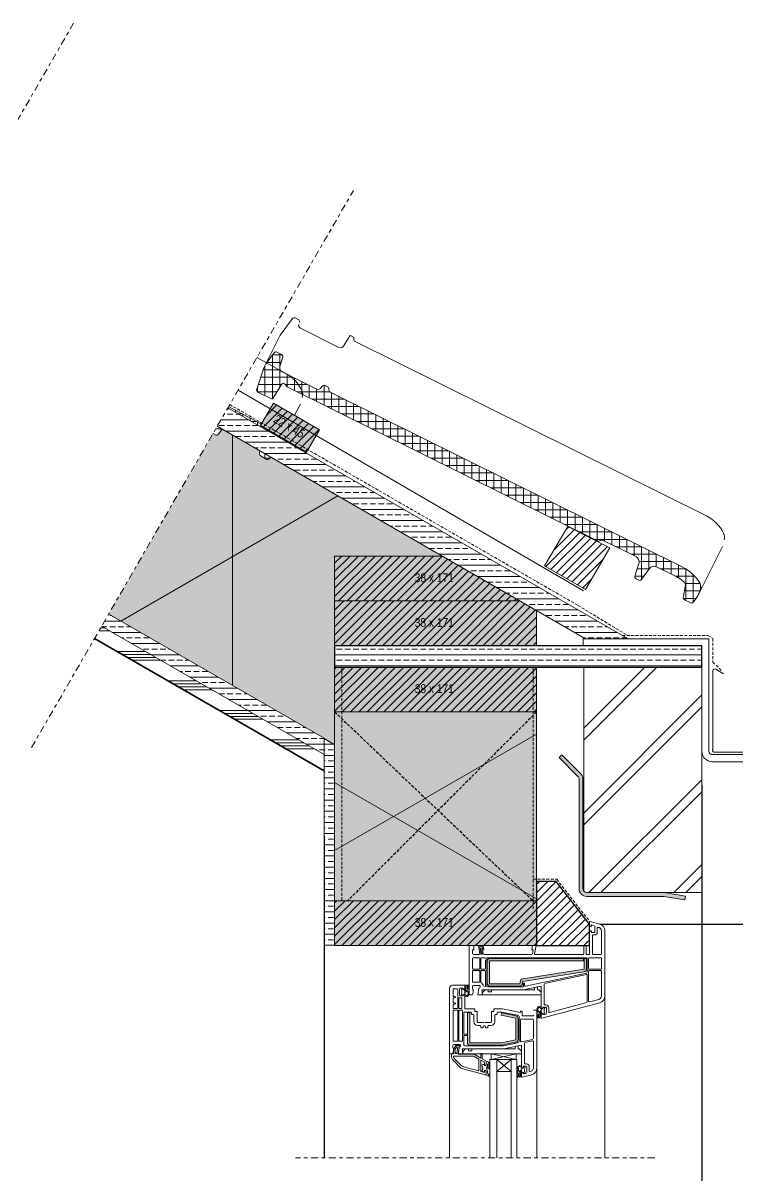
# Model space of a CAD drawing. Header units: millimetres. Extents: x 1813 to 34621, y -2347 to 13791.
# Drawn here: x 10395 to 11000, y 648 to 1625 of the extents above; entities that cross this region are included whole.
import ezdxf

# ---------------------------------------------------------------- set-up
doc = ezdxf.new("R2010")
doc.units = ezdxf.units.MM
doc.linetypes.add('MV_center', pattern=[15, 6, -3, 3, -3])
doc.linetypes.add('MV_hidden', pattern=[3.75, 2.5, -1.25])
for name, color, linetype, lineweight in [('A-ANNO-NOTE', 131, 'Continuous', 18), ('A-DETL', 90, 'Continuous', 13), ('A-DETL-GENF', 92, 'Continuous', 18), ('A-DETL-MEDM', 33, 'Continuous', 18), ('A-DETL-THIN', 151, 'Continuous', 18)]:
    doc.layers.add(name, color=color, linetype=linetype, lineweight=lineweight)
doc.styles.add('Swis721 Cn BT_1', font='swissc.ttf', dxfattribs={"height": 7.5})
pattern_1 = [(0, (0, 0), (0, 9.476), []), (0, (0, 4.738), (0, 9.476), [4.738, -2.369])]
pattern_2 = [(0, (0, 0), (0, 6.25), []), (90, (0, 0), (-6.25, 4e-16), [])]
pattern_3 = [(45, (0, 0), (-3.535534, 3.535534), [])]

# ---------------------------------------------------------------- blocks, each defined once
blk = doc.blocks.new('42 isolatie - Type 1-5117791-Details Verbouwingen')
at = {"layer": 'A-DETL-GENF'}
blk.add_hatch(color=256, dxfattribs=at).paths.add_polyline_path([(154.63, -0.8), (234.54, -139.21), (155.57, -184.8), (323.47, -184.8), (323.82, -182.52), (324.08, -182.13), (324.43, -181.82), (324.85, -181.61), (325.31, -181.51), (330.73, -181.35), (331.34, -181.41), (331.93, -181.6), (332.46, -181.92), (332.92, -182.34), (333.26, -182.85), (333.66, -183.99), (333.9, -184.8), (370.7, -184.8), (371.55, -179), (371.75, -178.61), (372.04, -178.28), (372.4, -178.03), (372.81, -177.86), (373.24, -177.8), (375.66, -177.73), (375.66, -1.07), (165.18, -1.07), (165.02, -0.8), (161.89, -0.8)])
at = {"layer": 'A-DETL-GENF', "lineweight": 13}
h = blk.add_hatch(dxfattribs=at)
h.set_pattern_fill('FP_74', color=256, style=0, pattern_type=2)
h.set_pattern_definition([(300, (-2126.39, -181.76), (-155.885, -90), []), (240, (-2126.39, -181.76), (-155.885, 90), [])])
h.paths.add_polyline_path([(154.63, -0.8), (234.54, -139.21), (155.57, -184.8), (323.47, -184.8), (323.82, -182.52), (324.08, -182.13), (324.43, -181.82), (324.85, -181.61), (325.31, -181.51), (330.73, -181.35), (331.34, -181.41), (331.93, -181.6), (332.46, -181.92), (332.92, -182.34), (333.26, -182.85), (333.66, -183.99), (333.9, -184.8), (370.7, -184.8), (371.55, -179), (371.75, -178.61), (372.04, -178.28), (372.4, -178.03), (372.81, -177.86), (373.24, -177.8), (375.66, -177.73), (375.66, -1.07), (165.18, -1.07), (165.02, -0.8), (161.89, -0.8)])
at = {"layer": 'A-DETL-GENF'}
for p, q in [((165.02, -0.8), (154.63, -0.8)), ((155.57, -184.8), (323.47, -184.8)), ((333.9, -184.8), (370.7, -184.8))]:
    blk.add_line(p, q, dxfattribs=at)
blk = doc.blocks.new('31 dubbel_glas - Type 1-5117793-Details Verbouwingen')
at = {"layer": 'A-DETL-GENF', "lineweight": 13}
for p, q in [((0, 0), (0, -23)), ((83.15, 0), (0, 0)), ((83.15, -5), (0, -5)), ((0, -5), (10, -17)), ((0, -17), (10, -5)), ((10, -17), (10, -5)), ((0, -17), (83.15, -17)), ((0, -23), (83.15, -23))]:
    blk.add_line(p, q, dxfattribs=at)
blk = doc.blocks.new('NLRS_33_DI_sparing - Type 1-5117792-Details Verbouwingen')
at = {"layer": 'A-DETL-GENF'}
for p, q in [((0, 0), (0, -5)), ((21, 0), (0, 0)), ((0, -5), (21, 0)), ((21, -5), (0, 0)), ((21, -5), (21, 0)), ((0, -5), (21, -5))]:
    blk.add_line(p, q, dxfattribs=at)
blk = doc.blocks.new('00 hout_rechthoekig_sls1 - Vuren Gewolmaniseerd 22x45-V179-Details Verbouwingen')
at = {"layer": 'A-DETL-GENF', "lineweight": 13}
blk.add_hatch(color=256, dxfattribs=at).paths.add_polyline_path([(0, 22), (0, 0), (45, 0), (45, 22), (18.03, 22)])
at = {"layer": 'A-DETL-MEDM', "lineweight": 13}
h = blk.add_hatch(dxfattribs=at)
h.set_pattern_fill('FP_256', color=256, style=0, pattern_type=2)
h.set_pattern_definition([(255.17, (8560.665, 6457.291), (4.8334475, -1.2797598), [])])
h.paths.add_polyline_path([(0, 22), (0, 0), (45, 0), (45, 22), (18.03, 22)])
at = {"layer": 'A-DETL-MEDM'}
for p, q in [((45, 22), (0, 22)), ((0, 22), (0, 0)), ((45, 22), (0, 22)), ((45, 0), (45, 22)), ((45, 0), (45, 22)), ((45, 0), (45, 22)), ((0, 0), (45, 0))]:
    blk.add_line(p, q, dxfattribs=at)
blk = doc.blocks.new('NLRS_00_DI_hout_rechthoekig1 - SLS 38x171-V180-Details Verbouwingen')
at = {"layer": 'A-DETL-GENF', "lineweight": 13}
blk.add_hatch(color=256, dxfattribs=at).paths.add_polyline_path([(0, 38), (0, 8.08), (14, 0), (171, 0), (171, 38)])
at = {"layer": 'A-DETL-MEDM', "lineweight": 13}
h = blk.add_hatch(dxfattribs=at)
h.set_pattern_fill('FP_257', color=256, style=0, pattern_type=2)
h.set_pattern_definition([(225, (10829.988, 1135.28), (3.535534, -3.535534), [])])
h.paths.add_polyline_path([(0, 38), (0, 8.08), (14, 0), (171, 0), (171, 38)])
at = {"layer": 'A-DETL-MEDM'}
for p, q in [((171, 38), (0, 38)), ((0, 38), (0, 8.08)), ((171, 38), (0, 38)), ((171, 0), (171, 38)), ((171, 0), (171, 38)), ((171, 0), (171, 38)), ((14, 0), (171, 0))]:
    blk.add_line(p, q, dxfattribs=at)
blk = doc.blocks.new('00_maskeer1 - Type 1-5117795-Details Verbouwingen')
at = {"layer": 'A-DETL-GENF', "linetype": 'MV_center'}
blk.add_line((-100, 0), (442.88, 0), dxfattribs=at)
blk = doc.blocks.new('NLRS_00_DI_hout_rechthoekig1 - SLS 38x171-V181-Details Verbouwingen')
at = {"layer": 'A-DETL-GENF', "lineweight": 13}
blk.add_hatch(color=256, dxfattribs=at).paths.add_polyline_path([(0, 38), (0, 0), (171, 0), (171, 38)])
at = {"layer": 'A-DETL-MEDM', "lineweight": 13}
h = blk.add_hatch(dxfattribs=at)
h.set_pattern_fill('FP_258', color=256, style=0, pattern_type=2)
h.set_pattern_definition([(225, (10829.988, 1079.28), (3.535534, -3.535534), [])])
h.paths.add_polyline_path([(0, 38), (0, 0), (171, 0), (171, 38)])
at = {"layer": 'A-DETL-MEDM'}
for p, q in [((171, 38), (0, 38)), ((0, 38), (0, 0)), ((171, 38), (0, 38)), ((171, 0), (171, 38)), ((171, 0), (171, 38)), ((171, 0), (171, 38)), ((0, 0), (171, 0))]:
    blk.add_line(p, q, dxfattribs=at)
blk = doc.blocks.new('42 isolatie - Type 1-5117797-Details Verbouwingen')
at = {"layer": 'A-DETL-GENF'}
blk.add_hatch(color=256, dxfattribs=at).paths.add_polyline_path([(160.34, -171.8), (160.34, -0.8), (0.28, -0.8), (0.28, -171.8), (144.13, -171.8)])
at = {"layer": 'A-DETL-GENF', "lineweight": 13}
h = blk.add_hatch(dxfattribs=at)
h.set_pattern_fill('FP_4', color=256, style=0, pattern_type=2)
h.set_pattern_definition([(300, (-2130.3, -171.02), (-147.224, -85), []), (240, (-2130.3, -171.02), (-147.224, 85), [])])
h.paths.add_polyline_path([(160.34, -171.8), (160.34, -0.8), (0.28, -0.8), (0.28, -171.8), (144.13, -171.8)])
at = {"layer": 'A-DETL-GENF'}
for p, q in [((144.13, -0.8), (0.28, -0.8)), ((0.28, -0.8), (0.28, -171.8)), ((144.13, -0.8), (0.28, -0.8)), ((0.28, -0.8), (0.28, -171.8)), ((160.34, -0.8), (144.13, -0.8)), ((160.34, -0.8), (144.13, -0.8)), ((160.34, -171.8), (160.34, -0.8)), ((0.28, -171.8), (160.34, -171.8)), ((0.28, -171.8), (160.34, -171.8))]:
    blk.add_line(p, q, dxfattribs=at)
blk = doc.blocks.new('NLRS_00_DI_hout_rechthoekig1 - SLS 38x171-V182-Details Verbouwingen')
at = {"layer": 'A-DETL-GENF', "lineweight": 13}
blk.add_hatch(color=256, dxfattribs=at).paths.add_polyline_path([(0, 38), (0, 0), (171, 0), (171, 38)])
at = {"layer": 'A-DETL-MEDM', "lineweight": 13}
h = blk.add_hatch(dxfattribs=at)
h.set_pattern_fill('FP_259', color=256, style=0, pattern_type=2)
h.set_pattern_definition([(225, (10829.988, 881.219), (3.535534, -3.535534), [])])
h.paths.add_polyline_path([(0, 38), (0, 0), (171, 0), (171, 38)])
at = {"layer": 'A-DETL-MEDM'}
for p, q in [((171, 38), (0, 38)), ((0, 38), (0, 0)), ((171, 38), (0, 38)), ((171, 0), (171, 38)), ((171, 0), (171, 38)), ((171, 0), (171, 38)), ((0, 0), (171, 0))]:
    blk.add_line(p, q, dxfattribs=at)
blk = doc.blocks.new('NLRS_00_DI_maskeer - Type 1-5117799-Details Verbouwingen')
at = {"layer": 'A-DETL-GENF', "linetype": 'MV_center'}
blk.add_line((204.06, 0), (-100, 0), dxfattribs=at)
blk = doc.blocks.new('NLRS_00_DI_hout_rechthoekig1 - SLS 38x171-V184-Details Verbouwingen')
at = {"layer": 'A-DETL-GENF', "lineweight": 13}
blk.add_hatch(color=256, dxfattribs=at).paths.add_polyline_path([(171, 38), (14, 38), (79.82, 0), (171, 0)])
at = {"layer": 'A-DETL-MEDM', "lineweight": 13}
h = blk.add_hatch(dxfattribs=at)
h.set_pattern_fill('FP_261', color=256, style=0, pattern_type=2)
h.set_pattern_definition([(225, (10829.988, 1173.28), (3.535534, -3.535534), [])])
h.paths.add_polyline_path([(171, 38), (14, 38), (79.82, 0), (171, 0)])
at = {"layer": 'A-DETL-MEDM'}
for p, q in [((171, 38), (14, 38)), ((171, 38), (14, 38)), ((171, 0), (171, 38)), ((171, 0), (171, 38)), ((171, 0), (171, 38)), ((79.82, 0), (171, 0))]:
    blk.add_line(p, q, dxfattribs=at)
blk = doc.blocks.new('NLRS_00_DI_maskeer - Type 1-5117794-Details Verbouwingen')
at = {"layer": 'A-DETL-GENF', "linetype": 'MV_center'}
blk.add_line((-100, 0), (445, 0), dxfattribs=at)

msp = doc.modelspace()

# ---------------------------------------------------------------- hatches: boundary and pattern name
at = {"layer": 'A-DETL-GENF', "lineweight": 13}
h = msp.add_hatch(dxfattribs=at)
h.set_pattern_fill('FP_19', color=254, style=0, pattern_type=2)
h.set_pattern_definition(pattern_2)
h.paths.add_polyline_path([(10602.44, 1255.13), (10602.9, 1255.22), (10603.33, 1255.42), (10604.76, 1257.23), (10595.73, 1262.45), (10595.31, 1260.44), (10595.36, 1259.82), (10595.54, 1259.23), (10595.84, 1258.69), (10596.25, 1258.23), (10596.76, 1257.87), (10601.53, 1255.29), (10601.98, 1255.16)])
h.paths.add_polyline_path([(10559, 1275.83), (10559.44, 1275.87), (10559.86, 1276.01), (10560.23, 1276.24), (10560.54, 1276.56), (10563.87, 1280.84), (10559.57, 1283.33), (10556.03, 1277.2), (10558.57, 1275.89)])
h.paths.add_polyline_path([(10605.91, 1277.36), (10603.73, 1279.57), (10596.28, 1283.9), (10596.93, 1285.03), (10596.28, 1285.47), (10569.25, 1300.1), (10568.57, 1298.91), (10604.25, 1278.31)])
h.paths.add_polyline_path([(10320.24, 1420.98), (10326.38, 1431.6), (10302.24, 1444.7), (10301.91, 1445.02), (10301.67, 1445.42), (10301.54, 1445.86), (10301.51, 1446.32), (10301.66, 1447.18), (10301.62, 1447.59), (10301.5, 1447.98), (10301.3, 1448.33), (10301.03, 1448.64), (10300.7, 1448.87), (10298.17, 1450.24), (10297.74, 1450.38), (10297.28, 1450.42), (10296.83, 1450.34), (10296.41, 1450.16), (10296.04, 1449.88), (10295.75, 1449.53), (10294.98, 1448.37), (10294.53, 1447.84), (10293.97, 1447.44), (10293.32, 1447.19), (10292.64, 1447.11), (10291.95, 1447.19), (10291.31, 1447.45), (10262.59, 1462.99), (10261.88, 1463.49), (10261.3, 1464.14), (10260.89, 1464.9), (10260.67, 1465.75), (10260.64, 1466.61), (10260.82, 1467.47), (10263.58, 1475.89), (10263.58, 1476.31), (10263.48, 1476.72), (10263.29, 1477.09), (10263.02, 1477.42), (10262.69, 1477.67), (10258.31, 1479.99), (10257.88, 1480.05), (10257.44, 1480.02), (10257.03, 1479.88), (10256.66, 1479.65), (10256.35, 1479.35), (10249.06, 1470.16), (10247.27, 1466.86), (10240.43, 1448.55), (10240.42, 1448.09), (10240.52, 1447.65), (10240.72, 1447.24), (10241.02, 1446.9), (10241.39, 1446.63), (10252.95, 1440.41), (10253.4, 1440.41), (10253.62, 1440.49), (10253.96, 1440.8), (10261.88, 1452.7), (10262.23, 1452.96), (10262.63, 1453.13), (10263.06, 1453.21), (10263.49, 1453.18), (10263.9, 1453.06), (10265, 1452.4), (10265.27, 1452.07), (10265.45, 1451.68), (10265.62, 1450.94), (10265.78, 1450.64), (10266, 1450.39), (10266.27, 1450.2)])
h = msp.add_hatch(dxfattribs=at)
h.set_pattern_fill('FP_19', color=254, style=0, pattern_type=2)
h.set_pattern_definition(pattern_2)
h.paths.add_polyline_path([(10961.45, 1133.57), (10961.9, 1133.67), (10962.32, 1133.89), (10966.49, 1139.52), (10968.47, 1144.52), (10968.9, 1146.04), (10968.97, 1147.62), (10968.68, 1149.18), (10968.05, 1150.63), (10964.28, 1155.75), (10959.67, 1160.12), (10954.35, 1163.61), (10654.81, 1312.54), (10654.47, 1312.85), (10654.22, 1313.24), (10654.07, 1313.67), (10654.03, 1314.13), (10654.14, 1315), (10654.1, 1315.4), (10653.96, 1315.79), (10653.75, 1316.14), (10653.47, 1316.43), (10653.12, 1316.66), (10650.56, 1317.94), (10650.11, 1318.06), (10649.66, 1318.08), (10649.21, 1317.99), (10648.79, 1317.79), (10648.44, 1317.5), (10648.16, 1317.14), (10647.43, 1315.95), (10647, 1315.41), (10646.45, 1314.99), (10645.81, 1314.72), (10645.13, 1314.61), (10644.44, 1314.67), (10643.79, 1314.9), (10614.55, 1329.43), (10613.82, 1329.91), (10613.22, 1330.54), (10612.78, 1331.29), (10612.53, 1332.12), (10612.48, 1332.99), (10612.63, 1333.84), (10615.09, 1342.36), (10615.07, 1342.78), (10614.96, 1343.18), (10614.76, 1343.55), (10614.48, 1343.87), (10614.13, 1344.11), (10609.67, 1346.27), (10609.24, 1346.32), (10608.81, 1346.27), (10608.4, 1346.12), (10608.04, 1345.88), (10607.74, 1345.56), (10600.77, 1336.12), (10599.11, 1332.76), (10592.9, 1314.23), (10592.91, 1313.77), (10593.03, 1313.33), (10593.24, 1312.93), (10593.55, 1312.6), (10593.93, 1312.35), (10605.7, 1306.53), (10606.16, 1306.54), (10606.37, 1306.63), (10606.7, 1306.95), (10614.2, 1319.13), (10614.54, 1319.4), (10614.93, 1319.58), (10615.36, 1319.67), (10615.79, 1319.66), (10616.21, 1319.55), (10617.33, 1318.93), (10617.6, 1318.61), (10617.8, 1318.24), (10618, 1317.5), (10618.16, 1317.21), (10618.39, 1316.96), (10618.67, 1316.78), (10881.88, 1186.01), (10882.28, 1185.95), (10882.69, 1185.99), (10883.08, 1186.11), (10883.98, 1186.63), (10884.58, 1186.82), (10885.21, 1186.88), (10885.84, 1186.8), (10886.44, 1186.59), (10914.12, 1172.83), (10915.04, 1172.22), (10915.79, 1171.4), (10916.33, 1170.43), (10916.64, 1169.37), (10916.68, 1168.26), (10916.46, 1167.17), (10913.07, 1155.9), (10913.09, 1155.46), (10913.21, 1155.04), (10913.43, 1154.66), (10913.73, 1154.34), (10914.1, 1154.1), (10916.88, 1152.78), (10917.31, 1152.73), (10917.75, 1152.79), (10918.16, 1152.94), (10918.52, 1153.19), (10918.82, 1153.51), (10925.45, 1162.7), (10926.19, 1163.53), (10927.11, 1164.16), (10928.14, 1164.56), (10929.24, 1164.71), (10930.34, 1164.61), (10931.39, 1164.25), (10948.54, 1155.73), (10951.56, 1153.97), (10954.34, 1151.85), (10955.02, 1151.12), (10955.52, 1150.25), (10955.83, 1149.31), (10955.94, 1148.31), (10955.83, 1147.32), (10954.14, 1138.62), (10954.2, 1138), (10954.4, 1137.42), (10954.73, 1136.89), (10955.16, 1136.45), (10955.67, 1136.1), (10960.53, 1133.69), (10960.98, 1133.57)])
h = msp.add_hatch(dxfattribs=at)
h.set_pattern_fill('FP_11', color=250, style=0, pattern_type=2)
h.set_pattern_definition(pattern_1)
h.paths.add_polyline_path([(10907.42, 1103.28), (10568.57, 1298.91), (10559.57, 1283.33), (10871.42, 1103.28), (10886.19, 1103.28)])
h = msp.add_hatch(dxfattribs=at)
h.set_pattern_fill('FP_12', color=250, style=0, pattern_type=2)
h.set_pattern_definition(pattern_3)
h.paths.add_polyline_path([(10871.23, 1144.89), (10891.87, 1180.39), (10856.29, 1198.48), (10836.65, 1164.99)])
h = msp.add_hatch(dxfattribs=at)
h.set_pattern_fill('FP_11', color=250, style=0, pattern_type=2)
h.set_pattern_definition(pattern_1)
h.paths.add_polyline_path([(10649.99, 1005.11), (10649.99, 1018.97), (10467.7, 1124.21), (10461.7, 1113.82), (10626.53, 1018.66)])
h = msp.add_hatch(dxfattribs=at)
h.set_pattern_fill('FP_9', color=254, style=0, pattern_type=2)
h.set_pattern_definition([(0, (0, 10), (0, 25), []), (0, (0, 12.5), (0, 25), []), (0, (0, 15), (0, 25), []), (0, (0, 17.5), (0, 25), [])])
h.paths.add_polyline_path([(10649.99, 991.25), (10649.99, 1005.11), (10461.7, 1113.82), (10455.7, 1103.43), (10625.99, 1005.11)])
h = msp.add_hatch(dxfattribs=at)
h.set_pattern_fill('FP_11', color=250, style=0, pattern_type=2)
h.set_pattern_definition(pattern_1)
h.paths.add_polyline_path([(10886.19, 1079.28), (10969.81, 1079.28), (10969.81, 1097.28), (10658.99, 1097.28), (10658.99, 1079.28)])
h = msp.add_hatch(dxfattribs=at)
h.set_pattern_fill('FP_76', color=57, style=0, pattern_type=2)
h.set_pattern_definition([(45, (0, 0), (-35.92102, 35.92102), []), (45, (10.16, 0), (-35.92102, 35.92102), [])])
h.paths.add_polyline_path([(10874.81, 888.21), (10969.81, 888.21), (10969.81, 1079.28), (10869.81, 1079.28), (10869.81, 889.62), (10870.15, 889.18), (10870.84, 888.65), (10871.63, 888.32), (10872.49, 888.21)])
h = msp.add_hatch(dxfattribs=at)
h.set_pattern_fill('FP_11', color=250, style=0, pattern_type=2)
h.set_pattern_definition(pattern_1)
h.paths.add_polyline_path([(10649.99, 843.63), (10658.99, 843.63), (10658.99, 1013.46), (10649.99, 1018.66), (10649.99, 881.22)])
at = {"layer": 'A-DETL-GENF'}
for points in [[(10955.34, 881.96), (10955.89, 885.22), (10937.91, 888.21), (10872.49, 888.21), (10871.63, 888.32), (10870.84, 888.65), (10870.15, 889.18), (10869.63, 889.86), (10869.3, 890.66), (10869.19, 891.51), (10869.17, 984.48), (10869.06, 985.59), (10868.69, 986.83), (10868.08, 987.97), (10867.25, 988.97), (10851.31, 1004.91), (10848.98, 1002.58), (10864.92, 986.64), (10865.45, 985.95), (10865.78, 985.16), (10865.89, 984.3), (10865.89, 891.51), (10866.11, 889.8), (10866.77, 888.21), (10867.82, 886.84), (10869.19, 885.8), (10870.78, 885.14), (10872.49, 884.91), (10937.64, 884.91)], [(10815.61, 808.93), (10816.26, 809.01), (10816.86, 809.26), (10817.38, 809.66), (10817.78, 810.18), (10818.03, 810.78), (10818.11, 811.43), (10818.11, 812.93), (10870, 821.1), (10870.57, 821.26), (10871.08, 821.54), (10871.51, 821.94), (10871.84, 822.43), (10872.05, 822.98), (10872.11, 823.57), (10872.11, 832.43), (10870.11, 832.43), (10870.11, 823.14), (10818.22, 814.97), (10817.66, 814.81), (10817.14, 814.53), (10816.71, 814.13), (10816.39, 813.64), (10816.18, 813.09), (10816.11, 812.5), (10816.1, 811.3), (10815.97, 811.08), (10815.74, 810.95), (10815.61, 810.93), (10790.48, 810.95), (10790.26, 811.08), (10790.13, 811.3), (10790.11, 811.43), (10790.13, 830.06), (10790.26, 830.28), (10790.48, 830.41), (10790.61, 830.43), (10869.61, 830.43), (10869.61, 832.43), (10790.61, 832.43), (10789.97, 832.34), (10789.36, 832.09), (10788.84, 831.7), (10788.45, 831.18), (10788.2, 830.58), (10788.11, 829.93), (10788.11, 811.43), (10788.2, 810.78), (10788.45, 810.18), (10788.84, 809.66), (10789.36, 809.26), (10789.97, 809.01), (10790.61, 808.93)], [(10800.38, 758.76), (10812.34, 761.3), (10812.88, 761.48), (10813.36, 761.78), (10813.76, 762.17), (10814.07, 762.65), (10814.25, 763.19), (10814.32, 763.75), (10814.32, 781.26), (10814.25, 781.82), (10814.07, 782.36), (10813.76, 782.83), (10813.36, 783.23), (10812.88, 783.53), (10812.34, 783.71), (10800.32, 786.26), (10799.9, 784.3), (10812.32, 781.66), (10812.32, 763.34), (10800.17, 760.76), (10773.69, 760.78), (10773.47, 760.91), (10773.34, 761.13), (10773.32, 761.26), (10773.32, 786.26), (10771.32, 786.26), (10771.32, 761.26), (10771.4, 760.61), (10771.65, 760.01), (10772.05, 759.49), (10772.57, 759.09), (10773.17, 758.85), (10773.82, 758.76)]]:
    msp.add_hatch(color=7, dxfattribs=at).paths.add_polyline_path(points)
at = {"layer": 'A-DETL-GENF', "lineweight": 13}
h = msp.add_hatch(dxfattribs=at)
h.set_pattern_fill('FP_12', color=250, style=0, pattern_type=2)
h.set_pattern_definition(pattern_3)
h.paths.add_polyline_path([(10874.81, 843.22), (10874.81, 861.28), (10846.57, 897.43), (10829.99, 897.43), (10829.99, 843.22)])

# ---------------------------------------------------------------- linework, layer by layer
at = {"layer": 'A-DETL', "lineweight": 18}
for p, q in [((10612.93, 1360.57), (10623.24, 1374.55)), ((10625.58, 1375.11), (10628.21, 1373.81)), ((10600.77, 1336.12), (10612.93, 1360.57)), ((10630.04, 1366.35), (10662.67, 1350.13)), ((10666.35, 1351.23), (10672.13, 1360.34)), ((10672.13, 1360.34), (10674.26, 1359.29)), ((10676.26, 1355.16), (10973.65, 1207.36)), ((10593.14, 1341.48), (10617.21, 1328.45)), ((10630.02, 1302.15), (10624.9, 1292.71)), ((10614.43, 1273.35), (10614.05, 1272.65)), ((10987.36, 1181.52), (10966.49, 1139.52)), ((10871.42, 1103.28), (10869.26, 1103.28)), ((10869.26, 1103.28), (10869.26, 1097.28)), ((10975.81, 1103.28), (10907.42, 1103.28)), ((10975.81, 1008.07), (10975.81, 1103.28)), ((10869.81, 1079.28), (10869.81, 889.62)), ((10969.81, 888.21), (10969.81, 1079.28)), ((10979.21, 1009.07), (10979.21, 1076.04)), ((10981.61, 1077.43), (10988.15, 1073.65)), ((11136.04, 1007.07), (10980.81, 1007.07)), ((10851.31, 1004.91), (10848.98, 1002.58)), ((10848.98, 1002.58), (10864.92, 986.64)), ((10867.25, 988.97), (10851.31, 1004.91)), ((11137.12, 1005.07), (10978.81, 1005.07)), ((10978.81, 999.07), (11137.14, 999.07)), ((10865.89, 984.3), (10865.89, 891.51)), ((10869.19, 891.51), (10869.19, 984.3)), ((10937.91, 888.21), (10872.49, 888.21)), ((10872.49, 884.91), (10937.64, 884.91)), ((10937.64, 884.91), (10955.34, 881.96)), ((10937.91, 888.21), (10969.81, 888.21)), ((10955.89, 885.22), (10937.91, 888.21)), ((10955.34, 881.96), (10955.89, 885.22)), ((10874.81, 863.13), (10874.81, 861.28)), ((10874.81, 860.29), (10875.81, 859.29)), ((10883.37, 861.49), (10875.44, 863.62)), ((10876.31, 859.29), (10876.31, 860.79)), ((10876.31, 860.79), (10878.94, 860.09)), ((10875.81, 855.79), (10874.81, 854.79)), ((10876.31, 854.29), (10876.31, 855.79)), ((10878.81, 854.29), (10876.31, 854.29)), ((10877.31, 836.13), (10877.31, 851.79)), ((10877.81, 852.29), (10878.81, 852.29)), ((10879.31, 859.61), (10879.31, 854.79)), ((10881.31, 854.79), (10881.31, 858.2)), ((10884.81, 855.7), (10884.81, 836.13)), ((10887.81, 800.55), (10887.81, 855.7)), ((10772.81, 843.22), (10772.81, 802.63)), ((10776.81, 839.63), (10776.81, 843.22)), ((10780.69, 843.22), (10781.94, 836.12)), ((10783.04, 835.63), (10781.8, 842.63)), ((10781.8, 842.63), (10783.77, 842.63)), ((10784.12, 840.63), (10782.87, 840.63)), ((10782.87, 840.63), (10783.75, 835.63)), ((10783.77, 842.63), (10784.12, 840.63)), ((10785.31, 839.63), (10784.68, 843.22)), ((10826.44, 843.22), (10825.81, 839.63)), ((10828.29, 836.22), (10829.53, 843.22)), ((10869.81, 843.22), (10869.81, 836.13)), ((10871.81, 836.13), (10871.81, 843.22)), ((10874.81, 843.22), (10874.81, 836.13)), ((10775.81, 836.13), (10775.81, 839.63)), ((10775.81, 839.63), (10776.81, 839.63)), ((10775.81, 823.73), (10775.81, 832.43)), ((10781.52, 835.63), (10776.31, 835.63)), ((10776.31, 832.93), (10781.31, 832.93)), ((10781.81, 832.43), (10781.81, 823.73)), ((10782.61, 823.73), (10782.61, 832.43)), ((10783.11, 832.93), (10786.11, 832.93)), ((10784.68, 836.12), (10784.06, 839.63)), ((10784.06, 839.63), (10785.31, 839.63)), ((10825.86, 835.63), (10785.26, 835.63)), ((10786.61, 831.3), (10786.61, 823.73)), ((10787.81, 832.43), (10787.81, 808.93)), ((10872.31, 832.93), (10788.31, 832.93)), ((10869.61, 832.43), (10790.61, 832.43)), ((10790.61, 830.43), (10869.61, 830.43)), ((10825.81, 839.63), (10827.07, 839.63)), ((10827.07, 839.63), (10826.45, 836.12)), ((10869.31, 835.63), (10828.78, 835.63)), ((10869.61, 830.43), (10869.61, 832.43)), ((10872.11, 832.43), (10870.11, 832.43)), ((10870.11, 832.43), (10870.11, 823.14)), ((10872.11, 823.57), (10872.11, 832.43)), ((10874.31, 835.63), (10872.31, 835.63)), ((10872.81, 820.38), (10872.81, 832.43)), ((10874.01, 823.73), (10874.01, 832.43)), ((10874.51, 832.93), (10884.31, 832.93)), ((10884.31, 835.63), (10877.81, 835.63)), ((10884.81, 832.43), (10884.81, 823.73)), ((10775.81, 812.63), (10775.81, 821.53)), ((10781.31, 823.23), (10776.31, 823.23)), ((10776.31, 822.03), (10781.31, 822.03)), ((10781.81, 821.53), (10781.81, 812.63)), ((10782.61, 812.33), (10782.61, 821.53)), ((10786.11, 823.23), (10783.11, 823.23)), ((10783.11, 822.03), (10786.11, 822.03)), ((10786.61, 821.53), (10786.61, 808.93)), ((10788.11, 829.93), (10788.11, 811.43)), ((10790.11, 811.43), (10790.11, 829.93)), ((10818.11, 812.93), (10870, 821.1)), ((10870.11, 823.14), (10818.22, 814.97)), ((10874.01, 796.01), (10874.01, 821.53)), ((10884.31, 823.23), (10874.51, 823.23)), ((10874.51, 822.03), (10884.31, 822.03)), ((10884.81, 821.53), (10884.81, 800.55)), ((10781.31, 812.13), (10776.31, 812.13)), ((10815.61, 810.93), (10790.61, 810.93)), ((10816.11, 812.5), (10816.11, 811.43)), ((10818.11, 811.43), (10818.11, 812.93)), ((10818.81, 808.93), (10818.81, 811.43)), ((10818.81, 811.43), (10819.81, 811.43)), ((10819.81, 811.43), (10819.81, 809.32)), ((10820.42, 808.83), (10872.42, 819.89)), ((10872.21, 818.62), (10836.71, 811.07)), ((10872.81, 795.42), (10872.81, 818.13)), ((10756.24, 807.13), (10756.24, 752.63)), ((10769.24, 809.63), (10758.74, 809.63)), ((10759.24, 800.53), (10759.24, 806.13)), ((10759.74, 806.63), (10762.74, 806.63)), ((10763.24, 806.13), (10763.24, 790.53)), ((10764.74, 801.13), (10764.74, 806.73)), ((10765.24, 807.23), (10767.74, 807.23)), ((10767.74, 807.23), (10767.74, 805.63)), ((10767.74, 802.13), (10767.74, 800.63)), ((10768.24, 805.63), (10769.24, 806.63)), ((10769.24, 801.13), (10768.24, 802.13)), ((10769.24, 806.63), (10769.24, 809.63)), ((10769.24, 789.63), (10769.24, 801.13)), ((10773.81, 801.63), (10775.31, 801.63)), ((10775.31, 801.63), (10776.31, 803.43)), ((10775.61, 806.43), (10775.61, 808.93)), ((10776.11, 809.43), (10781.73, 809.43)), ((10776.31, 803.43), (10776.31, 806.43)), ((10781.08, 807.13), (10780.11, 801.63)), ((10780.11, 801.63), (10784.06, 801.63)), ((10784.06, 801.63), (10783.7, 805.73)), ((10783.7, 805.73), (10801.81, 805.73)), ((10786.31, 805.73), (10783.91, 803.33)), ((10783.91, 803.33), (10784.06, 801.63)), ((10784.06, 801.63), (10786.81, 801.63)), ((10789.01, 805.73), (10786.81, 805.73)), ((10786.81, 801.63), (10833.81, 801.63)), ((10788.31, 808.43), (10818.31, 808.43)), ((10789.01, 804.13), (10789.01, 805.73)), ((10791.81, 804.13), (10789.01, 804.13)), ((10790.61, 808.93), (10815.61, 808.93)), ((10828.31, 805.73), (10791.81, 805.73)), ((10791.81, 805.73), (10791.81, 804.13)), ((10802.81, 805.73), (10818.81, 805.73)), ((10818.81, 805.73), (10833.81, 808.92)), ((10830.81, 808.39), (10828.31, 807.86)), ((10828.31, 807.86), (10828.31, 805.73)), ((10830.81, 805.73), (10830.81, 808.39)), ((10831.81, 805.73), (10830.81, 805.73)), ((10833.81, 803.73), (10831.81, 805.73)), ((10833.81, 808.92), (10833.81, 790.47)), ((10833.81, 801.63), (10833.81, 803.73)), ((10836.31, 810.58), (10836.31, 793.47)), ((10759.24, 795.23), (10759.24, 798.53)), ((10759.24, 790.53), (10759.24, 793.23)), ((10760.84, 800.03), (10759.74, 800.03)), ((10759.74, 799.03), (10760.84, 799.03)), ((10760.84, 794.73), (10759.74, 794.73)), ((10759.74, 793.73), (10760.84, 793.73)), ((10764.04, 790.53), (10764.04, 798.53)), ((10764.54, 799.03), (10766.24, 799.03)), ((10767.74, 800.63), (10765.24, 800.63)), ((10766.74, 798.53), (10766.74, 790.53)), ((10834.44, 781.65), (10883.37, 794.76)), ((10836.81, 792.97), (10837.81, 792.97)), ((10840.94, 786.5), (10872.44, 794.94)), ((10882.59, 797.66), (10874.64, 795.53)), ((10759.24, 762.63), (10759.24, 788.13)), ((10762.74, 790.03), (10759.74, 790.03)), ((10759.74, 788.63), (10762.74, 788.63)), ((10763.24, 788.13), (10763.24, 762.63)), ((10764.04, 762.63), (10764.04, 788.13)), ((10766.24, 790.03), (10764.54, 790.03)), ((10764.54, 788.63), (10766.64, 788.63)), ((10767.14, 788.13), (10767.14, 762.63)), ((10768.34, 768.63), (10768.34, 786.43)), ((10768.84, 786.93), (10774.69, 786.93)), ((10777.64, 789.63), (10769.24, 789.63)), ((10773.32, 786.26), (10771.32, 786.26)), ((10771.32, 786.26), (10771.32, 761.26)), ((10773.32, 761.26), (10773.32, 786.26)), ((10774.94, 786.68), (10774.94, 784.98)), ((10775.19, 784.73), (10776.69, 784.73)), ((10776.94, 784.48), (10776.94, 778.63)), ((10777.64, 787.43), (10777.64, 789.63)), ((10779.64, 787.43), (10777.64, 787.43)), ((10779.64, 778.63), (10779.64, 787.43)), ((10793.84, 787.43), (10791.84, 787.43)), ((10791.84, 787.43), (10791.84, 778.63)), ((10801.19, 789.63), (10793.84, 789.63)), ((10793.84, 789.63), (10793.84, 787.43)), ((10794.54, 778.63), (10794.54, 784.48)), ((10794.79, 784.73), (10796.29, 784.73)), ((10796.54, 784.98), (10796.54, 786.68)), ((10796.79, 786.93), (10800.91, 786.93)), ((10800.32, 786.26), (10799.9, 784.3)), ((10799.9, 784.3), (10812.32, 781.66)), ((10812.34, 783.71), (10800.32, 786.26)), ((10800.91, 786.93), (10814.84, 783.97)), ((10816.24, 786.43), (10801.19, 789.63)), ((10812.32, 781.66), (10812.32, 763.34)), ((10815.24, 783.48), (10815.24, 761.66)), ((10817.74, 787.63), (10816.24, 787.63)), ((10816.24, 787.63), (10816.24, 786.43)), ((10817.74, 783.63), (10817.74, 787.63)), ((10827.24, 783.63), (10817.74, 783.63)), ((10827.24, 784.43), (10827.24, 783.63)), ((10830.24, 788.63), (10827.44, 788.63)), ((10830.24, 739.57), (10830.24, 788.63)), ((10833.81, 790.47), (10834.81, 789.47)), ((10834.81, 785.97), (10833.81, 784.97)), ((10833.81, 784.97), (10833.81, 782.13)), ((10835.31, 789.47), (10835.31, 790.97)), ((10835.31, 790.97), (10837.81, 790.97)), ((10835.31, 784.47), (10835.31, 785.97)), ((10837.94, 785.18), (10835.31, 784.47)), ((10838.31, 790.47), (10838.31, 785.66)), ((10840.31, 790.47), (10840.31, 786.98)), ((10785.39, 778.13), (10780.14, 778.13)), ((10780.14, 775.43), (10782.49, 775.43)), ((10782.74, 775.18), (10782.74, 773.68)), ((10782.99, 773.43), (10784.49, 773.43)), ((10784.74, 773.68), (10784.74, 774.88)), ((10784.99, 775.13), (10786.49, 775.13)), ((10791.34, 778.13), (10786.09, 778.13)), ((10786.74, 774.88), (10786.74, 773.68)), ((10786.99, 773.43), (10788.49, 773.43)), ((10788.74, 773.68), (10788.74, 775.18)), ((10788.99, 775.43), (10791.34, 775.43)), ((10814.32, 763.75), (10814.32, 781.26)), ((10816.44, 762.13), (10816.44, 780.43)), ((10816.94, 780.93), (10818.31, 780.93)), ((10818.91, 780.93), (10826.74, 780.93)), ((10827.24, 780.43), (10827.24, 764.21)), ((10762.74, 762.13), (10759.74, 762.13)), ((10766.64, 762.13), (10764.54, 762.13)), ((10768.34, 758.93), (10768.34, 766.63)), ((10770.64, 768.13), (10768.84, 768.13)), ((10768.84, 767.13), (10770.64, 767.13)), ((10812.32, 763.34), (10800.17, 760.76)), ((10826.84, 763.72), (10817.04, 761.64)), ((10820.13, 761.07), (10826.63, 762.45)), ((10758.74, 751.63), (10759.74, 753.43)), ((10759.04, 756.43), (10759.04, 758.93)), ((10759.54, 759.43), (10765.15, 759.43)), ((10761.64, 758.7), (10759.62, 755.2)), ((10759.62, 755.2), (10760, 751.63)), ((10759.74, 753.43), (10759.74, 756.43)), ((10760.86, 754.94), (10762.45, 757.7)), ((10761.2, 751.7), (10760.86, 754.94)), ((10764.19, 758.7), (10761.64, 758.7)), ((10763.35, 757.46), (10762.34, 751.7)), ((10763.47, 751.2), (10764.69, 758.11)), ((10764.51, 757.13), (10763.54, 751.63)), ((10767.48, 751.63), (10767.13, 755.73)), ((10767.13, 755.73), (10802.23, 755.73)), ((10769.73, 755.73), (10767.34, 753.33)), ((10767.34, 753.33), (10767.48, 751.63)), ((10801.95, 758.43), (10768.84, 758.43)), ((10772.44, 755.73), (10770.24, 755.73)), ((10772.44, 754.13), (10772.44, 755.73)), ((10775.24, 754.13), (10772.44, 754.13)), ((10800.17, 760.76), (10773.82, 760.76)), ((10773.82, 758.76), (10800.38, 758.76)), ((10811.74, 755.73), (10775.24, 755.73)), ((10775.24, 755.73), (10775.24, 754.13)), ((10800.38, 758.76), (10812.34, 761.3)), ((10814.84, 761.17), (10801.95, 758.43)), ((10802.23, 755.73), (10817.24, 758.92)), ((10814.24, 758.39), (10811.74, 757.86)), ((10811.74, 757.86), (10811.74, 755.73)), ((10814.24, 755.73), (10814.24, 758.39)), ((10815.24, 755.73), (10814.24, 755.73)), ((10817.24, 753.73), (10815.24, 755.73)), ((10817.24, 758.92), (10817.24, 740.47)), ((10817.24, 751.63), (10817.24, 753.73)), ((10819.74, 743.47), (10819.74, 760.58)), ((10827.24, 761.96), (10827.24, 739.57)), ((10757.24, 751.63), (10758.74, 751.63)), ((10760, 751.63), (10757.78, 751.7)), ((10757.78, 751.7), (10757.78, 750.02)), ((10759.54, 745.77), (10764.95, 740.36)), ((10759.6, 749.6), (10776.68, 749.6)), ((10766.22, 741.64), (10760.81, 747.05)), ((10762.34, 751.7), (10761.2, 751.7)), ((10777.11, 751.2), (10763.47, 751.2)), ((10763.54, 751.63), (10767.48, 751.63)), ((10767.48, 751.63), (10770.24, 751.63)), ((10770.24, 751.63), (10817.24, 751.63)), ((10776.68, 749.6), (10780.98, 747.11)), ((10782.78, 747.92), (10777.11, 751.2)), ((10780.98, 747.11), (10780.98, 737.1)), ((10783.78, 751.7), (10782.78, 751.7)), ((10782.78, 751.7), (10782.78, 747.92)), ((10782.78, 736.62), (10782.78, 746.08)), ((10782.78, 746.08), (10785.78, 744.34)), ((10783.78, 747.35), (10783.78, 751.7)), ((10787.03, 745.47), (10783.78, 747.35)), ((10785.78, 744.34), (10785.78, 741.24)), ((10787.28, 742.24), (10787.28, 745.04)), ((10821.24, 742.97), (10820.24, 742.97)), ((10767.64, 738.81), (10786.65, 733.72)), ((10780.98, 737.1), (10768.1, 740.55)), ((10785.78, 735.81), (10782.78, 736.62)), ((10785.78, 737.74), (10785.78, 735.81)), ((10786.28, 741.24), (10787.28, 742.24)), ((10787.28, 736.74), (10786.28, 737.74)), ((10787.28, 734.2), (10787.28, 736.74)), ((10817.24, 740.47), (10818.24, 739.47)), ((10818.24, 735.97), (10817.24, 734.97)), ((10817.24, 734.97), (10817.24, 732.13)), ((10817.87, 731.65), (10825.79, 733.77)), ((10818.74, 739.47), (10818.74, 740.97)), ((10818.74, 740.97), (10821.24, 740.97)), ((10818.74, 734.47), (10818.74, 735.97)), ((10821.37, 735.18), (10818.74, 734.47)), ((10821.74, 740.47), (10821.74, 735.66)), ((10823.74, 737.07), (10823.74, 740.47))]:
    msp.add_line(p, q, dxfattribs=at)
at = {"layer": 'A-DETL'}
for p, q in [((10869.78, 1143.99), (10577.29, 1314.02)), ((10907.42, 1103.28), (10568.57, 1298.91)), ((10559.57, 1283.33), (10871.42, 1103.28)), ((10649.99, 1018.97), (10467.7, 1124.21)), ((10461.7, 1113.82), (10649.99, 1005.11)), ((10871.42, 1103.28), (10907.42, 1103.28)), ((10649.99, 1018.66), (10649.99, 1018.97)), ((10658.99, 1013.46), (10649.99, 1018.66)), ((10649.99, 1018.66), (10649.99, 843.63)), ((10649.99, 843.63), (10658.99, 843.63)), ((10769.24, 806.63), (10768.24, 805.63)), ((10768.24, 802.13), (10769.24, 801.13)), ((10768.64, 804.95), (10770.13, 806.44)), ((10769.98, 801.52), (10768.8, 802.7)), ((10768.94, 803.25), (10771.55, 805.07)), ((10771.34, 805.9), (10769.01, 804.24)), ((10769.24, 809.44), (10769.24, 806.63)), ((10772.49, 809.78), (10769.38, 809.59)), ((10770.13, 806.44), (10770.13, 808.79)), ((10770.28, 808.94), (10771.16, 809.02)), ((10887.81, 663.49), (10887.81, 800.55)), ((10830.56, 781.88), (10833.67, 782.07)), ((10834.11, 788.41), (10831.5, 786.6)), ((10831.71, 785.77), (10834.03, 787.42)), ((10832.77, 782.72), (10831.89, 782.64)), ((10834.41, 786.72), (10832.92, 785.23)), ((10832.92, 785.23), (10832.92, 782.87)), ((10833.07, 790.14), (10834.25, 788.97)), ((10834.81, 789.53), (10833.81, 790.53)), ((10833.81, 785.03), (10834.81, 786.03)), ((10833.81, 782.22), (10833.81, 785.03)), ((10756.24, 663.49), (10756.24, 752.63)), ((10787.28, 744.84), (10787.28, 742.24)), ((10788.28, 741.74), (10788.28, 743.15)), ((10789.48, 743.83), (10789.02, 744.49)), ((10787.28, 742.24), (10786.28, 741.24)), ((10786.28, 737.74), (10787.28, 736.74)), ((10786.92, 733.72), (10789.02, 732.73)), ((10787.28, 736.74), (10787.28, 734.2)), ((10789.68, 733.42), (10788.7, 734.68)), ((10817.53, 738.3), (10814.93, 736.49)), ((10815.14, 735.66), (10817.46, 737.32)), ((10817.83, 736.61), (10816.34, 735.12)), ((10816.34, 735.12), (10816.34, 732.77)), ((10816.5, 740.04), (10817.67, 738.86)), ((10818.24, 739.43), (10817.24, 740.43)), ((10817.24, 734.93), (10818.24, 735.93)), ((10817.24, 732.13), (10817.24, 734.93)), ((10830.24, 663.49), (10830.24, 739.57)), ((10813.99, 731.78), (10817.1, 731.97)), ((10816.2, 732.62), (10815.31, 732.54))]:
    msp.add_line(p, q, dxfattribs=at)
at = {"layer": 'A-DETL', "linetype": 'MV_hidden', "lineweight": 18}
for p, q in [((10570.19, 1301.73), (10865.06, 1131.49)), ((10902.55, 1106.09), (10974.94, 1106.09)), ((10974.94, 1106.09), (10979.21, 1103.49)), ((10979.21, 1103.49), (10979.21, 1083.53)), ((10664.99, 1079.28), (10664.99, 881.22)), ((10826.94, 1079.28), (10826.94, 873.33)), ((10979.21, 1083.53), (10986.98, 1075.77)), ((10826.94, 899.43), (10846.96, 899.43)), ((10846.96, 899.43), (10875.01, 863.53))]:
    msp.add_line(p, q, dxfattribs=at)
at = {"layer": 'A-DETL', "linetype": 'MV_hidden'}
msp.add_line((10865.06, 1131.49), (10906.91, 1106.09), dxfattribs=at)
at = {"layer": 'A-DETL', "lineweight": 35}
msp.add_line((10455.7, 1103.43), (10649.99, 991.25), dxfattribs=at)
at = {"layer": 'A-DETL', "lineweight": 25}
for p, q in [((10969.81, 1097.28), (10658.99, 1097.28)), ((10658.99, 1097.28), (10658.99, 1079.28)), ((10969.81, 1079.28), (10969.81, 1097.28)), ((10658.99, 1079.28), (10969.81, 1079.28)), ((10969.81, 979.28), (10969.81, 308.27)), ((10649.99, 936.28), (10649.99, 663.49)), ((10846.57, 897.43), (10829.99, 897.43)), ((10829.99, 897.43), (10829.99, 881.22)), ((10874.81, 861.28), (10846.57, 897.43)), ((10829.99, 881.22), (10829.99, 843.22)), ((10874.81, 843.22), (10874.81, 861.28)), ((10883.37, 861.49), (11193.37, 861.49)), ((10829.99, 843.22), (10874.81, 843.22))]:
    msp.add_line(p, q, dxfattribs=at)
at = {"layer": 'A-DETL', "linetype": 'MV_hidden', "lineweight": 25}
for p, q in [((10658.99, 1041.28), (10826.94, 881.22)), ((10829.99, 1041.28), (10669.93, 881.22))]:
    msp.add_line(p, q, dxfattribs=at)
at = {"layer": 'A-DETL', "lineweight": 18}
for centre, radius, start, end in [((10624.75, 1373.44), 1.87, 63.4828, 143.47954), ((10627.37, 1372.13), 1.87, 343.45507, 63.45024), ((10631.28, 1368.86), 2.81, 163.67231, 243.67147), ((10673.43, 1357.62), 1.87, 348.28046, 63.57216), ((10663.92, 1352.64), 2.81, 243.5644, 329.75641), ((10677.11, 1356.85), 1.88, 168.06055, 243.43876), ((10601.77, 1299.93), 32.44, 24.27108, 61.57153), ((10624.41, 1310.28), 7.54, 340.19025, 23.32302), ((10959.21, 1178.31), 32.44, 26.27108, 63.57153), ((10981.48, 1189.44), 7.54, 342.19025, 25.32302), ((10980.81, 1076.04), 1.6, 60, 180), ((10978.81, 1008.07), 9, 180, 270), ((10978.81, 1008.07), 3, 180, 270), ((10980.81, 1009.07), 2, 180, 270), ((10862.59, 984.3), 6.6, 360, 45.00085), ((10862.59, 984.3), 3.3, 0, 44.99912), ((10872.49, 891.51), 6.6, 180, 270), ((10872.49, 891.51), 3.3, 180, 270), ((10875.31, 863.13), 0.5, 75, 180), ((10881.81, 855.7), 6, 0, 75), ((10877.81, 851.79), 0.5, 90, 180), ((10878.81, 854.79), 2.5, 270, 0), ((10878.81, 854.79), 0.5, 270, 0), ((10881.81, 858.2), 0.5, 90, 180), ((10881.81, 855.7), 3, 0, 90), ((10776.31, 832.43), 0.5, 90, 180), ((10781.31, 832.43), 0.5, 0, 90), ((10783.11, 832.43), 0.5, 90, 180), ((10786.11, 832.43), 0.5, 0, 90), ((10788.31, 832.43), 0.5, 90, 180), ((10790.61, 829.93), 2.5, 90, 180), ((10790.61, 829.93), 0.5, 90, 180), ((10828.78, 836.13), 0.5, 170, 270), ((10869.31, 836.13), 0.5, 270, 0), ((10872.31, 836.13), 0.5, 180, 270), ((10872.31, 832.43), 0.5, 0, 90), ((10874.51, 832.43), 0.5, 90, 180), ((10874.31, 836.13), 0.5, 270, 0), ((10877.81, 836.13), 0.5, 180, 270), ((10884.31, 836.13), 0.5, 270, 0), ((10884.31, 832.43), 0.5, 0, 90), ((10776.31, 823.73), 0.5, 180, 270), ((10776.31, 821.53), 0.5, 90, 180), ((10781.31, 823.73), 0.5, 270, 0), ((10781.31, 821.53), 0.5, 0, 90), ((10783.11, 823.73), 0.5, 180, 270), ((10783.11, 821.53), 0.5, 90, 180), ((10786.11, 823.73), 0.5, 270, 0), ((10786.11, 821.53), 0.5, 0, 90), ((10869.61, 823.57), 2.5, 278.94505, 0), ((10874.51, 823.73), 0.5, 180, 270), ((10874.51, 821.53), 0.5, 90, 180), ((10884.31, 823.73), 0.5, 270, 0), ((10884.31, 821.53), 0.5, 0, 90), ((10776.31, 812.63), 0.5, 180, 270), ((10781.31, 812.63), 0.5, 270, 0), ((10781.05, 808.38), 3.95, 7.09966, 62.42422), ((10790.61, 811.43), 2.5, 180, 270), ((10790.61, 811.43), 0.5, 180, 270), ((10815.61, 811.43), 0.5, 270, 360), ((10815.61, 811.43), 2.5, 270, 0), ((10818.61, 812.5), 2.5, 98.94505, 180), ((10872.31, 818.13), 0.5, 0, 102), ((10758.74, 807.13), 2.5, 90, 180), ((10759.74, 806.13), 0.5, 90, 180), ((10762.74, 806.13), 0.5, 0, 90), ((10765.24, 806.73), 0.5, 90, 180), ((10765.24, 801.13), 0.5, 180, 270), ((10773.81, 802.63), 1, 180, 270), ((10781.05, 808.38), 1.25, 271.36887, 57.14012), ((10786.11, 808.93), 0.5, 270, 0), ((10788.31, 808.93), 0.5, 180, 270), ((10818.31, 808.93), 0.5, 270, 0), ((10820.31, 809.32), 0.5, 180, 282), ((10759.74, 800.53), 0.5, 180, 270), ((10759.74, 798.53), 0.5, 90, 180), ((10759.74, 795.23), 0.5, 180, 270), ((10759.74, 793.23), 0.5, 90, 180), ((10760.84, 799.53), 0.5, 0, 90), ((10760.84, 799.53), 0.5, 270, 0), ((10760.84, 794.23), 0.5, 0, 90), ((10760.84, 794.23), 0.5, 270, 0), ((10764.54, 798.53), 0.5, 90, 180), ((10766.24, 798.53), 0.5, 0, 90), ((10836.81, 793.47), 0.5, 180, 270), ((10837.81, 790.47), 2.5, 0, 90), ((10874.51, 796.01), 0.5, 180, 285), ((10881.81, 800.55), 3, 285, 0), ((10881.81, 800.55), 6, 285, 0), ((10759.74, 790.53), 0.5, 180, 270), ((10759.74, 788.13), 0.5, 90, 180), ((10762.74, 790.53), 0.5, 270, 0), ((10762.74, 788.13), 0.5, 0, 90), ((10764.54, 790.53), 0.5, 180, 270), ((10764.54, 788.13), 0.5, 90, 180), ((10766.24, 790.53), 0.5, 270, 0), ((10766.64, 788.13), 0.5, 0, 90), ((10768.84, 786.43), 0.5, 90, 180), ((10811.82, 781.26), 2.5, 360, 78.00022), ((10834.31, 782.13), 0.5, 169.75331, 285), ((10837.81, 790.47), 0.5, 0, 90), ((10840.81, 786.98), 0.5, 180, 285), ((10780.14, 778.63), 3.2, 180, 270), ((10780.14, 778.63), 0.5, 180, 270), ((10791.34, 778.63), 3.2, 270, 0), ((10791.34, 778.63), 0.5, 270, 0), ((10816.94, 780.43), 0.5, 90, 180), ((10826.74, 780.43), 0.5, 0, 90), ((10759.74, 762.63), 0.5, 180, 270), ((10762.74, 762.63), 0.5, 270, 0), ((10764.54, 762.63), 0.5, 180, 270), ((10766.64, 762.63), 0.5, 270, 0), ((10768.84, 768.63), 0.5, 180, 270), ((10768.84, 766.63), 0.5, 90, 180), ((10770.64, 767.63), 0.5, 270, 90), ((10811.82, 763.75), 2.5, 281.99978, 0), ((10816.94, 762.13), 0.5, 180, 281.99982), ((10826.74, 761.96), 0.5, 0, 101.99982), ((10757.24, 752.63), 1, 180, 270), ((10764.19, 758.2), 0.5, 350, 90), ((10764.47, 758.38), 1.25, 271.53838, 57.1391), ((10768.84, 758.93), 0.5, 180, 270), ((10773.82, 761.26), 2.5, 180, 270), ((10773.82, 761.26), 0.5, 180, 270), ((10763.78, 750.02), 6, 180, 225), ((10763.78, 750.02), 4.2, 185.69699, 225), ((10820.24, 743.47), 0.5, 180, 270), ((10821.24, 740.47), 2.5, 0, 90), ((10769.19, 744.61), 6, 225, 255.00037), ((10769.19, 744.61), 4.2, 225, 255.00037), ((10786.78, 734.2), 0.5, 255.00037, 0), ((10821.24, 740.47), 0.5, 0, 90), ((10824.24, 737.07), 0.5, 180, 270.00005), ((10824.24, 739.57), 3, 270.00005, 0), ((10824.24, 739.57), 6, 284.99963, 0), ((10817.74, 732.13), 0.5, 180, 284.99963)]:
    msp.add_arc(centre, radius, start, end, dxfattribs=at)
at = {"layer": 'A-DETL'}
for centre, radius, start, end in [((10766.99, 806.13), 0.75, 0, 204.97829), ((10766.99, 801.63), 0.75, 155.02171, 0), ((10762.54, 803.88), 4.23, 332.83191, 27.16809), ((10770.75, 802.09), 2.06, 229.95631, 14.76153), ((10770.57, 802.14), 1.42, 254.05473, 12.20108), ((10772.6, 807.24), 1.5, 127.29781, 215.03562), ((10771.33, 808.64), 0.415, 330.67219, 114.21742), ((10772.14, 807.27), 0.479, 98.58894, 223.61207), ((10771.25, 805.53), 1.51, 1.99938, 68.91648), ((10785.63, 804.23), 13.79, 177.22625, 187.43792), ((10771.95, 808.33), 0.6, 280.63799, 28.1895), ((10772.44, 809), 0.289, 83.8802, 254.87047), ((10772.49, 809.53), 0.25, 265.30358, 90), ((10778.07, 804.49), 5.42, 168.43969, 179.89942), ((10786.21, 804.23), 13.56, 178.8684, 186.87942), ((10832.3, 789.58), 2.06, 49.95631, 194.76153), ((10824.98, 787.17), 5.42, 348.43969, 359.89942), ((10831.8, 786.14), 1.51, 181.99938, 248.91648), ((10816.84, 787.43), 13.56, 358.8684, 6.87942), ((10830.56, 782.13), 0.25, 85.30358, 270), ((10831.09, 783.33), 0.6, 100.63799, 208.1895), ((10830.61, 782.67), 0.289, 263.8802, 74.87047), ((10830.91, 784.39), 0.479, 278.58894, 43.61207), ((10832.48, 789.52), 1.42, 74.05473, 192.20108), ((10817.41, 787.44), 13.79, 357.22625, 7.43792), ((10831.72, 783.02), 0.415, 150.67219, 294.21742), ((10830.44, 784.42), 1.5, 307.29781, 35.03562), ((10836.06, 790.03), 0.75, 335.02171, 180), ((10836.06, 785.53), 0.75, 180, 24.97829), ((10840.51, 787.78), 4.23, 152.83191, 207.16809), ((10784.69, 741.53), 1.09, 358.40785, 211.97924), ((10787.42, 742.23), 2.81, 59.30469, 88.71032), ((10780.11, 740.53), 8.62, 349.13926, 15.41594), ((10774.31, 740.92), 15.44, 352.29232, 10.86947), ((10784.77, 737.35), 1.03, 154.83091, 348.54449), ((10782.33, 739.33), 2.16, 314.50445, 48.35367), ((10792.49, 739.4), 4.81, 150.946, 208.71142), ((10804.87, 738.78), 16.68, 185.81119, 194.21652), ((10789.26, 733.16), 0.494, 240.02582, 31.17847), ((10815.72, 739.47), 2.06, 49.95631, 194.76153), ((10808.4, 737.07), 5.42, 348.43969, 359.89942), ((10815.23, 736.03), 1.51, 181.99938, 248.91648), ((10800.26, 737.32), 13.56, 358.8684, 6.87942), ((10814.52, 733.22), 0.6, 100.63799, 208.1895), ((10814.04, 732.56), 0.289, 263.8802, 74.87047), ((10814.34, 734.29), 0.479, 278.58894, 43.61207), ((10815.9, 739.42), 1.42, 74.05473, 192.20108), ((10800.84, 737.33), 13.79, 357.22625, 7.43792), ((10815.14, 732.92), 0.415, 150.67219, 294.21742), ((10813.87, 734.32), 1.5, 307.29781, 35.03562), ((10819.49, 739.93), 0.75, 335.02171, 180), ((10819.49, 735.43), 0.75, 180, 24.97829), ((10823.93, 737.68), 4.23, 152.83191, 207.16809), ((10813.99, 732.03), 0.25, 85.30358, 270)]:
    msp.add_arc(centre, radius, start, end, dxfattribs=at)
at = {"layer": 'A-DETL-THIN'}
for p, q in [((10607.74, 1345.56), (10600.77, 1336.12)), ((10614.13, 1344.11), (10610.08, 1346.12)), ((10612.63, 1333.84), (10615.02, 1341.94)), ((10599.11, 1332.76), (10593.01, 1314.67)), ((10600.77, 1336.12), (10599.11, 1332.76)), ((10643.79, 1314.9), (10614.55, 1329.43)), ((10593.93, 1312.35), (10605.48, 1306.61)), ((10606.7, 1306.95), (10613.94, 1318.79)), ((10618.67, 1316.78), (10881.5, 1186.15)), ((10648.16, 1317.14), (10647.43, 1315.95)), ((10653.12, 1316.66), (10650.56, 1317.94)), ((10954.35, 1163.61), (10655.21, 1312.31)), ((10596.39, 1285.41), (10569.25, 1300.1)), ((10560.54, 1276.56), (10563.87, 1280.84)), ((10556.03, 1277.2), (10558.16, 1276.05)), ((10595.73, 1262.45), (10595.4, 1261.05)), ((10596.76, 1257.87), (10601.53, 1255.29)), ((10603.33, 1255.42), (10604.76, 1257.23)), ((10856.29, 1198.48), (10836.65, 1164.99)), ((10891.87, 1180.39), (10856.29, 1198.48)), ((10886.44, 1186.59), (10914.12, 1172.83)), ((10871.23, 1144.89), (10891.87, 1180.39)), ((10836.65, 1164.99), (10871.23, 1144.89)), ((10916.46, 1167.17), (10913.15, 1156.33)), ((10918.82, 1153.51), (10925.45, 1162.7)), ((10931.39, 1164.25), (10948.54, 1155.73)), ((10914.1, 1154.1), (10916.46, 1152.93)), ((10955.83, 1147.32), (10954.2, 1139.23)), ((10966.49, 1139.52), (10968.47, 1144.52)), ((10955.67, 1136.1), (10960.53, 1133.69)), ((10962.32, 1133.89), (10964.1, 1136.29)), ((10964.1, 1136.29), (10966.49, 1139.52))]:
    msp.add_line(p, q, dxfattribs=at)
for centre, radius, start, end in [((10609.25, 1344.45), 1.87, 63.48296, 143.48155), ((10613.22, 1342.47), 1.88, 343.59342, 60.76999), ((10616.22, 1332.78), 3.74, 163.538, 243.54327), ((10615.53, 1317.82), 1.87, 55.35666, 148.55964), ((10616.05, 1317.55), 1.88, 8.28888, 73.42777), ((10594.77, 1314.03), 1.88, 159.8985, 243.63283), ((10619.29, 1318.03), 1.4, 188.42313, 243.57225), ((10645.04, 1317.42), 2.81, 243.69195, 328.40247), ((10649.81, 1316.16), 1.92, 67.33357, 149.60779), ((10652.27, 1314.99), 1.88, 347.7093, 62.79591), ((10655.93, 1314.07), 1.9, 164.29564, 247.83564), ((10605.9, 1307.45), 0.938, 243.33334, 328.31287), ((10578.52, 1254.56), 35.65, 58.8501, 59.91136), ((10559.05, 1277.71), 1.88, 241.75108, 322.24353), ((10578.52, 1254.56), 35.65, 39.77673, 44.77875), ((10598.14, 1260.34), 2.83, 165.46519, 240.81869), ((10602.31, 1257.04), 1.91, 245.97744, 302.25113), ((10882.33, 1187.82), 1.87, 243.51256, 305.93594), ((10885.17, 1183.96), 2.92, 64.14717, 126.53019), ((10911.97, 1168.62), 4.72, 342.03698, 63.01501), ((10929.34, 1159.96), 4.76, 64.48963, 144.77802), ((10937.56, 1132.16), 35.65, 31.20851, 61.91136), ((10914.95, 1155.78), 1.88, 162.85821, 243.33888), ((10917.29, 1154.61), 1.88, 243.75108, 324.24353), ((10935.64, 1130.13), 28.66, 49.27625, 63.25675), ((10951.19, 1148.3), 4.75, 348.05714, 48.35883), ((10962.05, 1147.15), 6.94, 337.73012, 30.10314), ((10956.96, 1138.62), 2.83, 167.46519, 242.81869), ((10961.25, 1135.46), 1.91, 247.97744, 304.25113)]:
    msp.add_arc(centre, radius, start, end, dxfattribs=at)

# ---------------------------------------------------------------- block references
at = {"layer": 'A-DETL-GENF', "linetype": 'MV_center'}
for name, p, rotation in [('00_maskeer1 - Type 1-5117795-Details Verbouwingen', (10388.04, 1538.41), 240.0000000000002), ('NLRS_00_DI_maskeer - Type 1-5117794-Details Verbouwingen', (10452.42, 1097.74), 59.99999999999761)]:
    msp.add_blockref(name, p, dxfattribs=dict(at, rotation=rotation))
at = {"layer": 'A-DETL-GENF'}
for name, p, rotation in [('42 isolatie - Type 1-5117791-Details Verbouwingen', (10792.5, 935.45), 150.0000000000002), ('42 isolatie - Type 1-5117797-Details Verbouwingen', (10830.79, 1041.56), 269.9999999999999), ('NLRS_33_DI_sparing - Type 1-5117792-Details Verbouwingen', (10812.59, 746.63), 180)]:
    msp.add_blockref(name, p, dxfattribs=dict(at, rotation=rotation))
at = {"layer": 'A-DETL-GENF', "lineweight": 13, "rotation": 270}
msp.add_blockref('31 dubbel_glas - Type 1-5117793-Details Verbouwingen', (10813.33, 746.63), dxfattribs=at)
at = {"layer": 'A-DETL-GENF', "linetype": 'MV_center'}
msp.add_blockref('NLRS_00_DI_maskeer - Type 1-5117799-Details Verbouwingen', (10725.92, 663.49), dxfattribs=at)
at = {"layer": 'A-DETL-MEDM', "lineweight": 13}
for name, p, rotation in [('00 hout_rechthoekig_sls1 - Vuren Gewolmaniseerd 22x45-V179-Details Verbouwingen', (10646.24, 1280.3), 149.8302221416075), ('NLRS_00_DI_hout_rechthoekig1 - SLS 38x171-V184-Details Verbouwingen', (10829.99, 1173.28), 180), ('NLRS_00_DI_hout_rechthoekig1 - SLS 38x171-V180-Details Verbouwingen', (10829.99, 1135.28), 180), ('NLRS_00_DI_hout_rechthoekig1 - SLS 38x171-V181-Details Verbouwingen', (10829.99, 1079.28), 180), ('NLRS_00_DI_hout_rechthoekig1 - SLS 38x171-V182-Details Verbouwingen', (10829.99, 881.22), 180)]:
    msp.add_blockref(name, p, dxfattribs=dict(at, rotation=rotation))

# ---------------------------------------------------------------- texts
at = {"layer": 'A-ANNO-NOTE', "lineweight": 13, "insert": (10610.23, 1293.65), "char_height": 7.5, "width": 32.8692, "attachment_point": 1, "rotation": 329.83022, "style": 'Swis721 Cn BT_1'}
msp.add_mtext('22 x 45', dxfattribs=at)
at = {"layer": 'A-ANNO-NOTE', "lineweight": 13, "char_height": 7.5, "width": 38.481, "attachment_point": 1, "style": 'Swis721 Cn BT_1'}
for insert in [(10726.82, 1158.72), (10726.82, 1120.72), (10726.82, 1064.72), (10726.82, 866.66)]:
    msp.add_mtext('38 x 171', dxfattribs=dict(at, insert=insert))

doc.saveas('drawing.dxf')
